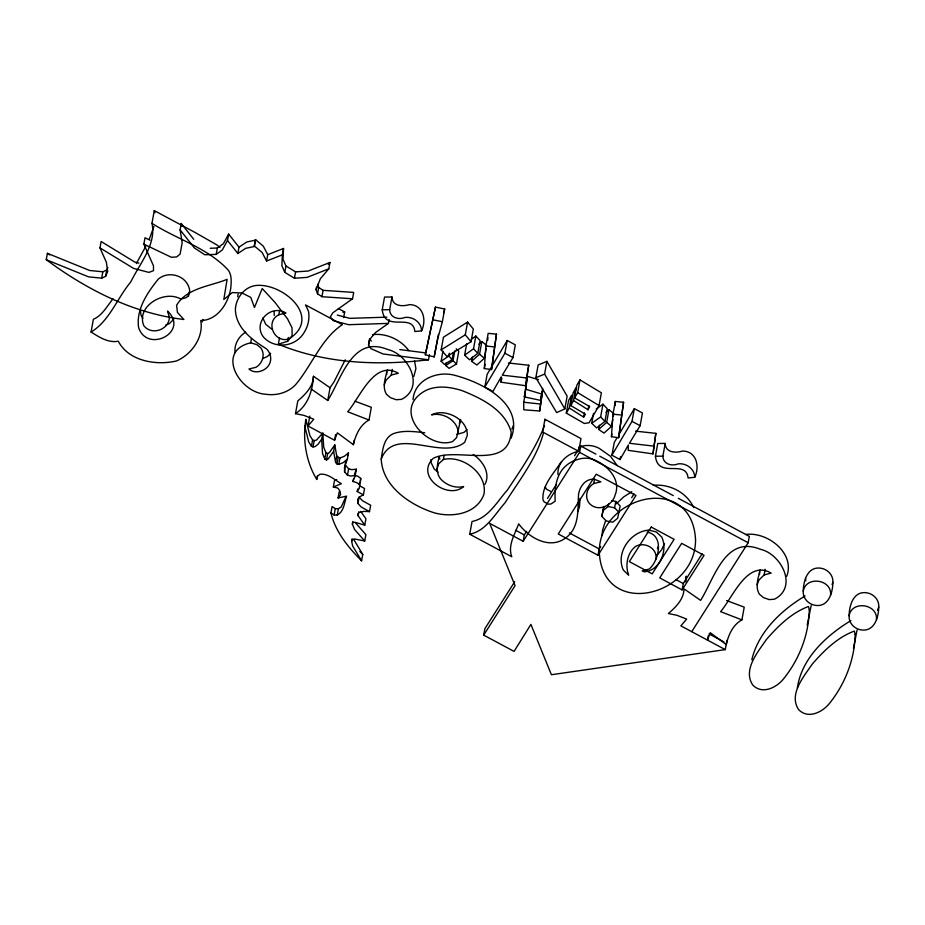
<?xml version="1.0" encoding="UTF-8"?>
<svg xmlns="http://www.w3.org/2000/svg" width="925" height="925" viewBox="0 0 925 925"><rect width="100%" height="100%" fill="white"/><g stroke="black" fill="none" stroke-linecap="round" stroke-linejoin="round"><path stroke-width="1.39" d="M322.131 433.802L316.454 440.127L314.188 440.589L312.592 439.837L309.921 435.698L305.851 419.488C302.452 439.757 306.083 461.76 316.732 479.451L317.657 476.005L320.05 474.224C328.178 473.346 334.711 480.029 341.371 483.706L333.324 487.001L334.48 480.63L336.781 479.693M305.828 423.789L305.851 419.488M439.837 459.112L439.213 456.672C437.086 464.732 435.155 474.294 442.219 480.572C448.012 485.775 455.967 488.354 463.656 486.538C447.931 500.333 414.562 476.329 433.293 458.303C456.869 446.255 508.681 471.715 511.178 431.917C504.807 409.844 481.682 398.363 461.876 390.57C448.267 386.199 431.64 384.499 419.938 394.339C394.697 414.134 428.795 449.92 452.545 441.572L456.638 437.583L460.627 419.499M511.062 438.277C524.533 403.739 482.283 382.661 455.539 375.527C437.941 370.231 414.435 379.458 413.047 399.646M528.742 365.225L525.863 385.76L501.084 382.21L501.257 376.822L492.921 391.425L484.816 387.078L487.128 374.347L507.212 340.504L515.317 344.852L513.005 357.57L502.31 375.157L526.429 377.943L528.742 365.225L508.496 363.016M282.379 254.826L281.859 265.614L284.796 272.355L294.439 278.228L307.007 277.407L328.803 268.805L329.959 262.446L308.164 271.048L295.595 271.869L285.952 265.995L283.015 259.254L283.536 248.467L267.73 254.676L266.573 261.035L282.379 254.826L283.536 248.467M558.018 474.71C556.723 462.685 567.777 453.354 578.68 451.319L580.993 438.6L544.941 419.268L542.628 431.998L543.38 433.328C536.477 458.858 519.122 480.445 505.2 502.61C494.944 514.069 486.064 531.031 469.727 534.211L472.039 521.48C488.388 518.301 497.257 501.338 507.513 489.88C521.11 469.299 535.598 448.694 544.536 425.581M580.01 498.448L579.478 506.993L577.582 511.895M484.318 368.555L485.868 346.066L488.18 333.347L496.471 334.133L491.522 369.584L484.318 368.555L485.082 364.311M487.695 340.365L487.891 337.556M611.425 436.692L612.986 414.203L615.298 401.473L623.577 402.259L618.64 437.71L611.425 436.692L611.945 433.86M615.009 405.693L615.298 401.473M525.863 385.76L526.429 377.943M617.114 437.652L614.246 442.485L611.922 455.216L620.039 459.552L628.376 444.96L628.191 450.336L652.981 453.897L655.86 433.351L635.602 431.154M655.86 433.351L652.981 453.897M539.668 411.001L542.501 391.252L539.668 411.001L523.793 409.798L523.723 402.259L525.007 395.183M751.805 659.779C758.35 631.995 781.151 610.188 805.051 596.012M797.385 687.923C801.501 658.322 826.464 635.417 850.919 620.606M354.148 475.126L357.987 476.294L360.704 478.468L359.224 488.377L357.223 491.522L363.398 494.84L364.554 488.469L359.617 485.822M360.785 478.341L360.38 482.006L359.039 484.11M602.025 535.344L602.603 530.06L605.493 520.937M491.522 369.584L496.471 334.133M618.64 437.71L623.577 402.259M311.147 388.986L327.739 400.49L330.052 387.76L313.459 376.267C312.442 390.674 308.233 405.231 295.491 413.66L303.978 415.394L313.783 419.233L308.002 425.997L334.572 440.242L337.359 432.842L353.362 444.682C355.582 435.085 359.975 424.933 369.017 420.008L371.33 407.289L354.957 401.219M313.459 376.267C313.297 386.662 305.169 394.582 297.804 400.941L295.491 413.66M685.679 581.675L686.338 576.125L685.309 581.779M542.686 388.361L540.639 400.363L524.336 396.906L527.655 376.406L538.535 379.666M429.431 354.68L428.506 359.779L383.031 353.963L370.994 348.679L368.555 345.175L369.364 339.88L375.353 332.653L388.419 323.392L389.113 319.576M237.69 296.775L238.118 294.138M540.639 400.363L541.657 394.015L525.342 389.136M811.202 605.493L807.201 625.092M857.07 630.075L853.44 648.39M279.512 337.845L278.356 344.216L287.663 341.279L292.127 335.486L292.011 327.728L287.559 318.917L274.933 302.359L262.226 288.531L254.456 307.505L250.802 297.411L242.107 293.005L232.302 292.566L223.827 299.48L227.122 279.338C210.102 286.311 186.677 288.022 176.617 305.238L177.415 312.419L183.902 319.483C133.397 313.483 86.684 289.664 46.25 259.694L47.406 253.323L89.679 270.482L102.837 271.8L106.78 269.973L107.832 267.487M46.25 259.694L88.523 276.853L101.681 278.159L105.623 276.344L107.716 271.372L106.363 262.226L99.969 247.877L101.126 241.506L134.738 262.029L138.912 263.128M219.942 247.438L216.704 244.813L195.233 232.557L154.278 210.599L151.966 223.33C176.952 239.378 208.113 247.981 228.487 270.401C231.99 275.65 231.238 282.218 230.776 288.172C228.44 303.18 217.456 320.443 200.725 320.512C203.882 337.347 191.625 354.414 176.559 360.923C156.383 365.757 128.667 361.247 118.284 341.221C108.387 343.163 99.068 337.082 91.066 332.017L93.379 319.287C102.293 315.541 107.138 305.99 113.058 298.775M101.681 278.159L102.837 271.8M105.623 276.344L106.78 269.973M99.969 247.877L133.582 268.4L148.89 272.401L153.492 270.678L153.492 265.845L143.861 244.142L145.017 237.771L150.012 240.165M143.861 244.142L171.333 257.266L176.663 256.919L180.121 254.086L182.167 242.593L180.109 229.874L181.265 223.515L193.741 239.298M188.33 296.012L189.741 291.074C188.226 276.286 169.541 269.822 158.372 279.015C147.561 292.381 135.848 309.517 138.623 327.6C147.549 353.859 189.66 331.763 167.506 311.066L169.437 317.541C168.697 330.04 151.342 335.752 143.745 325.577C135.963 306.233 164.118 289.548 180.71 298.995L185.717 297.862L188.33 296.012L188.839 293.179M180.109 229.874L194.377 247.923L204.772 254.757L216.184 254.398L217.34 248.027L223.422 243.645L228.66 234.094L239.008 247.16L237.852 253.519L227.504 240.454L228.66 234.094M237.852 253.519L245.668 248.328L254.225 246.536L255.543 239.61L263.29 246.131L267.73 254.676M254.225 246.536L255.543 239.61M250.663 342.817L256.78 344.609L260.85 347.95C265.498 354.46 262.596 363.248 256.086 367.26L248.964 369.006C254.514 374.186 264.018 371.653 268.308 365.988A15.609 13.921 10.3 0 0 266.458 348.841C252.143 339.914 235.875 328.155 235.378 309.493C235.898 297.989 244.582 286.519 256.526 285.432C283.663 283.235 322.455 317.749 288.854 339.001C274.262 343.406 264.781 321.923 278.818 314.754L285.964 313.02C270.863 303.678 252.433 322.524 263.44 337.047C274.713 349.615 295.827 346.933 304.175 332.422A37.139 33.115 10.3 0 0 308.476 311.182L305.528 304.903L342.366 324.663C321.252 338.538 311.702 365.733 295.549 384.731C288.057 392.686 276.598 395.865 265.938 394.27C239.367 392.998 215.224 351.014 250.663 342.817L251.438 338.573M284.796 272.355L285.952 265.995M278.818 314.754L279.593 310.511M294.439 278.228L295.595 271.869M287.663 341.279L288.357 337.463M317.576 284.345L318.697 287.432L323.103 290.334L353.697 292.416L352.541 298.775L321.946 296.705L317.541 293.803L316.049 289.675L316.512 287.132M317.541 293.803L318.697 287.432M321.946 296.705L323.103 290.334M308.002 425.997L309.806 416.1M326.502 459.991L327.658 453.632L329.381 452.545L334.769 444.96L333.613 451.319L328.225 458.916L326.502 459.991L324.779 459.008L325.935 452.649L323.704 447.226L322.825 432.808L321.669 439.178L318.188 444.139L315.298 446.486L313.032 446.948L311.436 446.197L312.592 439.837M313.032 446.948L314.188 440.589M343.649 317.587L344.678 311.933L338.33 308.522M316.732 479.451L317.425 475.635M334.572 440.242L335.602 434.588M336.758 456.083L339.949 458.048L344.505 456.175L348.471 452.811L347.314 459.17L343.348 462.535L338.793 464.408L337.001 463.968L335.602 462.442L336.758 456.083L334.769 444.96M337.001 463.968L338.157 457.609M338.793 464.408L339.949 458.048M353.801 539.576L362.762 554.445L361.606 560.804C348.193 547.369 335.451 531.771 330.93 512.924L332.087 506.565L335.289 508.646L338.434 508.692L341.198 507.004L345.938 496.575M339.244 491.637L338.087 497.997L346.586 496.135C344.297 502.564 344.042 511.583 337.278 515.063L334.133 515.005L335.289 508.646M345.742 465.46L348.632 468.79L351.673 469.657L356.368 469.206L355.212 475.577L350.517 476.017L347.476 475.149L344.586 471.819L345.672 460.858M337.278 515.063L338.434 508.692M368.555 345.175L369.711 338.816L371.33 341.152M347.476 475.149L348.632 468.79M353.362 444.682L354.136 440.45M382.233 309.783L384.546 297.064L391.98 296.994C392.246 306.348 402.595 306.753 409.336 304.614C423.199 304.614 426.818 319.911 421.557 330.861L414.886 331.543C412.793 312.13 384.823 333.046 382.233 309.783L389.668 309.713C389.795 317.645 398.548 320.142 404.873 317.46C412.955 316.362 421.418 322.328 421.557 330.861M359.628 484.7L356.83 482.653L352.992 481.486L353.454 478.942M389.668 309.713L391.98 296.994M357.223 491.522L357.686 488.978M355.755 523.134L365.884 534.65L364.728 541.009L354.599 529.505L352.356 524.07L352.83 521.527M369.503 511.629L361.247 507.039L357.917 503.478L359.073 497.118L362.403 500.668L370.659 505.27L369.503 511.629L363.988 511.375L359.062 512.45L357.987 513.733L358.091 515.653L364.774 525.157L365.93 518.786L360.727 511.398M361.606 560.804L352.645 545.947L351.662 541.275L352.124 538.732M358.091 515.653L358.784 511.837M327.739 400.49C341.568 378.672 352.136 335.07 387.471 349.419C408.434 354.078 425.477 387.39 401.473 399.369L396.282 399.727L390.604 397.727L386.523 394.385C381.875 386.835 385.482 377.516 387.506 369.688M384.28 384.731L386.118 380.094L391.263 375.053L392.292 369.399M436.901 469.403L438.612 463.864L443.376 459.528C462.512 454.73 487.995 473.854 483.891 494.436C476.745 513.942 452.66 517.734 434.762 512.959C410.55 505.443 382.256 486.481 381.239 458.95C382.707 449.284 383.887 436.253 395.125 433.085C404.803 430.206 414.932 431.651 424.76 432.761M425.327 354.784L435.478 307.123L444.682 309.008L442.37 321.738L437.745 338.781L434.172 356.888L425.327 354.784L435.478 307.123M434.172 356.888L438.404 334.411M441.156 349.881L443.468 337.163L467.587 322.097L473.346 329.034L471.033 341.764L446.937 356.437L441.156 349.881L465.275 334.827L467.587 322.097M453.377 352.529L452.094 359.605L444.416 364.415L441.121 361.224L442.925 351.327M456.187 348.794L458.788 351.257L456.476 363.976L449.087 368.335L445.781 365.548L446.289 362.716M441.121 361.224L448.822 356.021L449.33 353.188M445.781 365.548L453.007 360.704L454.811 350.806M443.376 459.528L444.15 455.285M471.38 339.244L475.832 336.053L480.121 340.585L477.809 353.304L469.518 359.813L464.616 355.165L466.674 343.846M464.616 355.165L473.519 348.783L475.832 336.053M486.18 348.355L484.388 358.252L476.884 364.982L471.577 361.317L472.34 357.073M471.577 361.317L479.532 354.229L481.844 341.51L486.7 345.522M484.816 387.078L504.9 353.223L507.212 340.504M501.084 382.21L501.847 377.967M524.336 396.906L526.394 385.598M726.414 643.257L725.258 649.616L551.404 674.73L530.904 624.387L514.069 651.397L483.694 635.117L484.85 628.746L514.705 581.698M535.829 377.712L538.142 364.982L546.906 361.363L567.141 396.143L564.828 408.873L556.677 412.619L535.829 377.712L544.594 374.093L546.906 361.363M483.694 635.117L515.075 585.641L489.695 523.353L523.168 541.287L524.325 534.928L526.637 531.274M566.297 413.105L568.609 400.386L571.604 395.299L569.291 408.017L566.297 413.105L584.288 423.465L589.121 422.76L599.076 405.532L601.389 392.801L579.987 379.909L576.888 385.147L574.575 397.877L589.641 406.561L588.069 409.763L573.558 400.571L575.87 387.841L573.142 392.871L570.829 405.601L585.456 414.25L583.629 417.129L569.291 408.017M574.575 397.877L577.674 392.639L579.987 379.909M583.629 417.129L584.392 412.885M523.168 541.287L579.582 452.371L580.738 446.012L595.943 454.163M588.069 409.763L588.832 405.52M596.267 408.966L602.95 404.179L607.239 408.711L604.927 421.442L596.637 427.951L591.734 423.292L593.526 413.394M591.734 423.292L600.637 416.909L602.95 404.179M612.778 419.314L611.494 426.379L603.99 433.108L598.683 429.454L599.458 425.211M593.7 483.567L594.474 479.323L600.868 481.833L593.7 483.567C587.167 487.556 584.265 496.355 588.913 502.865C597.099 512.762 612.385 506.125 615.16 494.84C620.976 480.595 609.136 467.033 596.983 461.136A21.506 19.171 10.3 0 0 580.981 458.615C558.943 463.413 554.029 481.474 555.185 501.13L551.184 503.905L548.56 504.241L544.166 501.928L542.94 499.673C541.969 485.047 553.659 473.692 560.989 462.176M598.683 429.454L606.65 422.367L608.962 409.636L613.807 413.66L613.298 416.481M611.864 500.679L615.749 501.442L620.143 505.998L617.68 518.254L612.743 522.209L606.257 520.937L601.863 516.381L603.805 506.472M601.863 516.381L603.863 506.669M598.013 555.278L635.961 495.476L596.209 474.178L558.272 533.979L598.013 555.278L599.169 548.918L600.718 546.478M603.169 510.484L608.107 506.53L608.569 503.986M620.039 459.552L620.548 456.73M618.987 512.357L614.593 507.802L615.749 501.442M611.922 455.216L632.018 421.361L634.33 408.63L642.436 412.978L640.123 425.708L629.428 443.295L653.547 446.081M655.432 456.222L657.744 443.491L665.191 443.422C665.445 452.788 675.793 453.192 682.534 451.053C696.398 451.053 700.017 466.35 694.756 477.3L688.084 477.982C685.992 458.569 658.022 479.485 655.432 456.222L662.878 456.152C663.005 464.084 671.747 466.582 678.071 463.887C686.153 462.801 694.617 468.767 694.756 477.3M662.878 456.152L665.191 443.422M655.975 559.058C657.617 548.224 644.447 541.345 635.579 546.432C627.138 553.046 625.034 565.395 628.653 575.165L623.3 570.043C615.391 552.699 630.584 531.505 648.818 530.094L656.276 531.956L661.71 537.009C668.139 550.19 660.011 570.713 644.343 571.812L642.17 570.887L649.153 569.06C659.097 560.816 664.624 535.147 647.107 532.141M682.118 589.907L704.041 555.347L681.656 543.345L659.733 577.905L682.118 589.907L683.274 583.548L702.179 553.751M708.226 635.868L707.452 640.112L710.238 632.7L726.252 644.552C728.461 634.955 732.854 624.803 741.908 619.877L744.22 607.147L726.599 600.545M726.252 644.552L727.015 640.308M691.761 631.659L748.175 542.732L749.331 536.373L678.337 498.321M725.258 649.616L680.881 625.867L686.662 619.091L676.857 615.264L668.37 613.529C675.736 607.17 683.864 599.25 684.026 588.855L700.618 600.36C714.447 578.53 725.015 534.939 760.35 549.277C781.324 553.948 798.356 587.259 774.352 599.238L769.161 599.597L763.483 597.596L759.413 594.243C754.754 586.704 758.373 577.373 760.396 569.557M757.159 584.6L758.997 579.963L764.143 574.922L765.172 569.268M803.258 591.179C803.362 580.761 807.618 566.169 820.857 568.204C827.69 569.257 833.425 575.234 832.882 582.368C832.778 592.775 828.522 607.367 815.283 605.332C808.45 604.279 802.715 598.302 803.258 591.179C805.895 575.454 832.234 579.27 830.569 595.087M849.115 615.761C849.231 605.343 853.486 590.763 866.725 592.786C873.558 593.85 879.293 599.816 878.75 606.95C878.646 617.368 874.391 631.948 861.152 629.925C854.307 628.861 848.572 622.895 849.115 615.761C851.763 600.036 878.103 603.863 876.438 619.681M153.92 226.509L149.295 239.17M443.618 312.939L444.682 309.008M459.367 423.511L460.211 420.829M202.309 321.877L203.084 319.472M347.534 455.493L348.471 452.811M347.314 459.17L344.516 467.229L344.586 471.819M352.356 524.07L352.957 522.405L355.108 522.336L364.774 525.157M657.397 548.779L658.288 546.328M832.061 584.6L832.882 582.368M877.513 610.303L878.75 606.95M354.599 473.935L356.368 469.206M352.992 481.486L355.212 475.577M316.049 289.675L320.339 278.772L328.803 268.805M381.239 458.95C394.859 424.795 441.537 461.136 464.72 442.289L467.264 435.513C468.085 419.002 444.705 407.821 431.605 414.874C443.156 412.226 456.927 419.915 458.314 432.218M511.895 429.131L513.375 425.558M351.662 541.275L352.309 539.83L354.391 538.94L364.728 541.009M664.474 543.495L661.606 549.855L656.507 555.728M413.868 376.371L415.915 368.613L414.504 360.738M786.747 576.24C795.454 553.208 767.357 531.355 745.585 534.488M484.978 484.295C490.851 473.23 482.457 460.511 473.172 454.441M145.722 246.432L136.368 263.532M345.256 359.802L334.087 381.748L330.052 387.76M570.829 405.601L573.558 400.571M227.504 240.454L222.266 250.016L216.184 254.398M618.548 435.236L634.33 408.63M547.507 498.39L556.006 484.989M574.552 455.748L580.738 446.012M631.694 497.662L634.018 493.996M338.087 497.997L340.62 494.621L339.984 491.071L337.845 488.065L333.324 487.001M328.271 264.434L329.959 262.446M270.62 353.269L267.545 356.379L262.92 358.53M173.738 319.217L169.448 323.553L165.633 325.218M616.397 503.755L623.589 496.991L631.81 491.649M467.033 429.558L464.072 432.333L456.696 434.438M478.861 344.169L481.844 341.51M605.979 412.296L608.962 409.636M352.541 298.775L332.815 312.8L330.271 316.963L333.324 320.697L348.644 324.698L388.419 323.392M245.773 332.11C238.881 336.145 234.013 344.458 235.066 352.529M239.008 247.16L246.825 241.968L255.381 240.176M363.398 494.84L359.409 496.945L357.686 499.292L357.917 503.478M91.066 332.017C109.335 321.102 117.174 298.336 130.367 282.426L131.165 281.177C139.848 263.452 156.602 244.2 151.966 223.33M578.738 447.214L583.293 445.885A21.506 19.171 10.3 0 1 599.296 448.405L610.581 456.36L617.206 465.622M391.263 375.053L398.27 373.249C374.44 359.154 359.698 398.039 347.696 411.775L369.017 420.008M764.143 574.922L771.149 573.107C747.331 559.024 732.577 597.908 720.575 611.645L741.908 619.877M342.944 312.257L344.678 311.933M372.694 334.619C386.28 332.942 400.814 339.752 408.838 350.587M594.44 479.243C585.56 478.433 579.767 486.458 578.53 494.436C577.686 509.432 579.64 527.169 566.273 537.518C550.121 550.19 529.007 537.945 518.682 523.851C514.913 534.107 507.478 545.6 511.791 556.757L469.727 534.211M428.506 359.779C378.267 365.814 325.6 363.837 278.356 344.216M386.847 317.171L349.8 318.339L337.267 315.055M653.281 485.347C669.527 483.648 686.893 492.505 693.681 507.628M210.218 248.258L217.34 248.027M485.868 346.066L494.158 346.852M612.986 414.203L621.265 414.99M523.723 402.259L540.188 403.982M399.82 349.592L425.408 352.864M608.107 506.53L614.593 507.802M433.166 319.842L442.37 321.738M550.872 491.51L546.478 489.198L545.253 486.943M504.9 353.223L513.005 357.57M632.018 421.361L640.123 425.708M599.747 456.198L673.273 495.603M542.628 431.998L578.68 451.319M579.582 452.371L748.175 542.732M675.817 579.547L683.274 583.548M569.361 532.939L599.169 548.918M515.641 530.279L524.325 534.928M709.047 633.937L723.94 641.927M599.076 405.532L577.674 392.639M325.935 452.649L327.658 453.632M330.93 512.924L334.133 515.005M47.406 253.323L49.73 254.93M271.684 329.092L265.752 324.317L262.839 317.957M606.65 422.367L611.494 426.379M479.532 354.229L484.388 358.252M438.034 472.189L434.207 469.021L430.934 462.246L430.749 459.794M254.387 245.969L262.133 252.49L266.573 261.035M453.007 360.704L456.476 363.976M359.848 551.439L362.762 554.445M600.637 416.909L604.927 421.442M473.519 348.783L477.809 353.304M448.822 356.021L452.094 359.605M465.275 334.827L471.033 341.764M311.436 446.197L308.765 442.058L304.695 425.858M544.594 374.093L564.828 408.873M544.941 419.268L545.692 420.597M142.878 318.397L140.935 314.87L140.415 309.979M324.779 459.008L322.547 453.585L321.669 439.178M154.278 210.599L154.995 212.762M333.613 451.319L335.602 462.442M181.265 223.515L181.728 226.336M805.571 578.449L805.814 580.877M274.112 311.702L274.262 315.506M759.483 571.87L759.541 574.39M386.592 372L386.662 374.521M809.306 609.795C808.785 634.562 799.466 658.878 784.076 678.21C777.081 687.437 762.35 695.057 752.742 685.02C742.59 669.665 757.98 651.986 766.351 639.58C778.006 626.144 791.592 612.755 808.496 606.476L809.306 609.795M855.174 634.377C854.654 659.143 845.334 683.471 829.945 702.792C822.949 712.019 808.219 719.638 798.61 709.602C788.458 694.259 803.848 676.58 812.208 664.162C823.874 650.737 837.46 637.337 854.365 631.07L855.174 634.377M695.531 539.772C695.958 596.509 602.441 619.738 599.273 552.028C599.03 495.268 692.166 472.039 695.531 539.772M651.281 527.065L629.347 561.625L652.194 573.87L674.117 539.31L651.281 527.065"/></g></svg>
